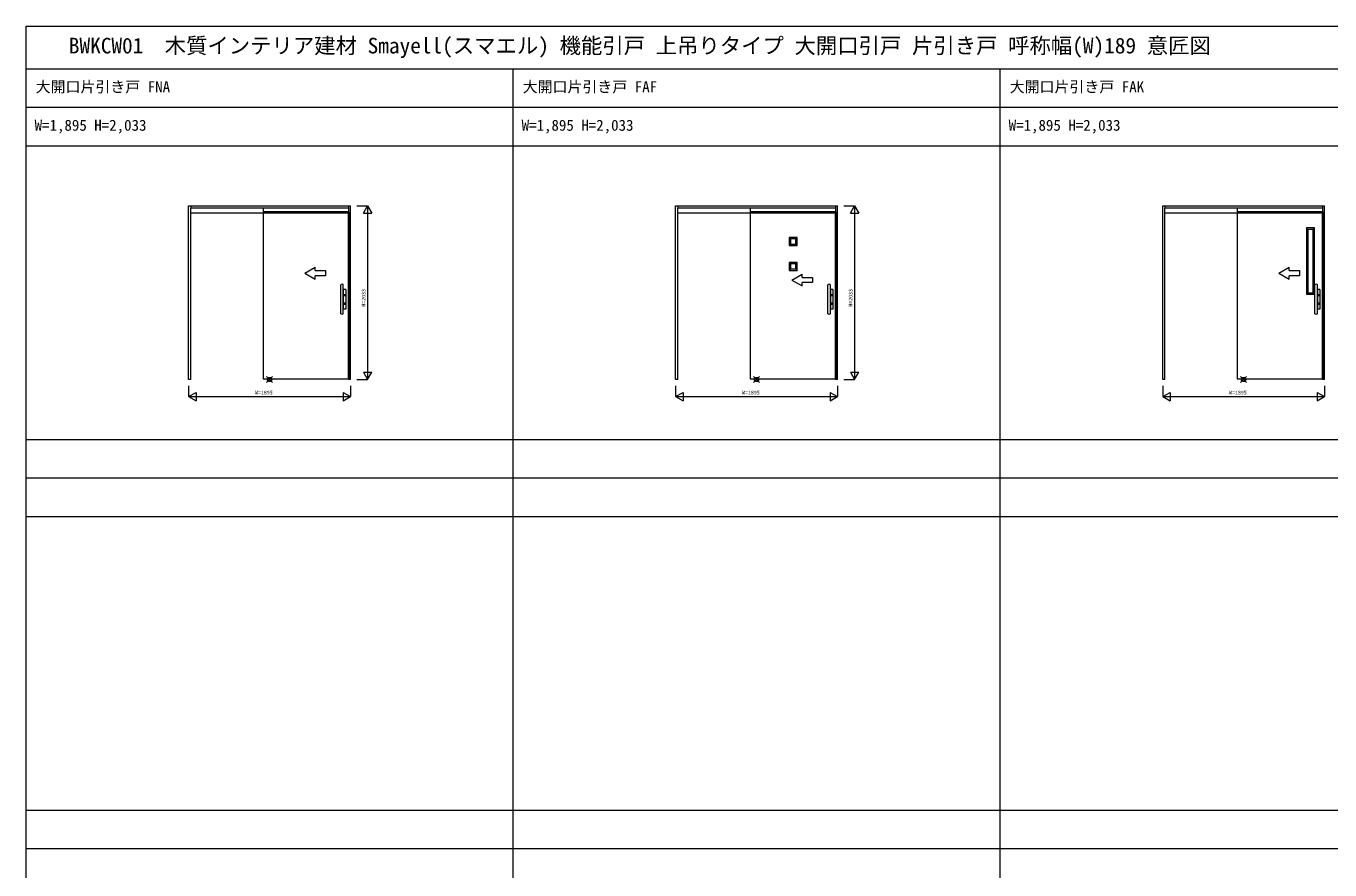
# Model space of a CAD drawing. Units: millimetres, scale not verified. Extents: x -14341 to 14341, y -10000 to 10000.
# Drawn here: x -14341 to 919, y 130 to 10000 of the extents above; entities that cross this region are included whole.
import ezdxf
from ezdxf.enums import TextEntityAlignment as Align

# ---------------------------------------------------------------- set-up
doc = ezdxf.new("R2010")
doc.units = ezdxf.units.MM
doc.header["$LTSCALE"] = 50
doc.linetypes.add('USER2', pattern=[4, 3, -1])
doc.layers.add('0-0_0', color=7, linetype='Continuous')
for name, color, linetype, lineweight in [('0-1_YKK_F1', 7, 'Continuous', 18), ('0-2_YKK_A1', 4, 'Continuous', 18), ('0-3_YKK_N1', 2, 'Continuous', 18), ('0-6_YKK_IN', 1, 'Continuous', 18)]:
    doc.layers.add(name, color=color, linetype=linetype, lineweight=lineweight)
doc.styles.add('ＭＳ ゴシック', font='')
doc.styles.get('ＭＳ ゴシック').set_extended_font_data('MS Gothic')

msp = doc.modelspace()

# ---------------------------------------------------------------- linework, layer by layer
at = {"layer": '0-1_YKK_F1'}
for p, q in [((-14340.51, 10000), (14340.51, 10000)), ((-14340.51, -10000), (-14340.51, 10000)), ((-14340.51, 9500), (14159.49, 9500)), ((-8640.51, -10000), (-8640.51, 9500)), ((-2940.51, -10000), (-2940.51, 9500)), ((-14340.51, 9050), (14159.49, 9050)), ((-14340.51, 8600), (14159.49, 8600)), ((-14340.51, 5165), (14159.49, 5165)), ((-14340.51, 4715), (14159.49, 4715)), ((-14340.51, 4265), (14159.49, 4265)), ((-14340.51, 830), (14159.49, 830)), ((-14340.51, 380), (14159.49, 380))]:
    msp.add_line(p, q, dxfattribs=at)
at = {"layer": '0-2_YKK_A1'}
for p, q in [((-12438.01, 7899), (-10543.01, 7899)), ((-12438.01, 5866), (-12438.01, 7899)), ((-12414.01, 7899), (-12414.01, 7869)), ((-12414.01, 7875), (-10567.01, 7875)), ((-12414.01, 5870), (-12414.01, 7869)), ((-12414.01, 7817.3), (-10567.01, 7817.3)), ((-11567.01, 7826.94), (-11567.01, 5874.94)), ((-10567.01, 7899), (-10567.01, 7827)), ((-10567.01, 5871), (-10567.01, 7827)), ((-10543.01, 5866), (-10543.01, 7899)), ((-6738.01, 7899), (-4843.01, 7899)), ((-6738.01, 5866), (-6738.01, 7899)), ((-6714.01, 7899), (-6714.01, 7869)), ((-6714.01, 7875), (-4867.01, 7875)), ((-6714.01, 5870), (-6714.01, 7869)), ((-6714.01, 7817.3), (-4867.01, 7817.3)), ((-5867.01, 7826.94), (-5867.01, 5874.94)), ((-4867.01, 7899), (-4867.01, 7827)), ((-4867.01, 5871), (-4867.01, 7827)), ((-4843.01, 5866), (-4843.01, 7899)), ((-1038.01, 7899), (856.99, 7899)), ((-1038.01, 5866), (-1038.01, 7899)), ((-1014.01, 7899), (-1014.01, 7869)), ((-1014.01, 7875), (832.99, 7875)), ((-1014.01, 5870), (-1014.01, 7869)), ((-1014.01, 7817.3), (832.99, 7817.3)), ((-167.01, 7826.94), (-167.01, 5874.94)), ((832.99, 7899), (832.99, 7827)), ((832.99, 5871), (832.99, 7827)), ((856.99, 5866), (856.99, 7899)), ((645.99, 7638.5), (645.99, 6864.5)), ((737.99, 7638.5), (645.99, 7638.5)), ((661.99, 7622.5), (645.99, 7638.5)), ((721.99, 7622.5), (737.99, 7638.5)), ((-5409.26, 7527), (-5409.26, 7435)), ((-5317.26, 7527), (-5409.26, 7527)), ((-5393.26, 7511), (-5409.26, 7527)), ((-5393.26, 7511), (-5393.26, 7451)), ((-5333.26, 7511), (-5393.26, 7511)), ((-5333.26, 7511), (-5317.26, 7527)), ((661.99, 7622.5), (661.99, 6880.5)), ((721.99, 7622.5), (661.99, 7622.5)), ((-5393.26, 7451), (-5409.26, 7435)), ((-5333.26, 7451), (-5317.26, 7435)), ((-11076.51, 7109.41), (-10956.51, 7178.69)), ((-10956.51, 7139.41), (-10956.51, 7178.69)), ((-5409.26, 7235), (-5409.26, 7143)), ((-5317.26, 7235), (-5409.26, 7235)), ((-5393.26, 7219), (-5409.26, 7235)), ((-5393.26, 7219), (-5393.26, 7159)), ((-5333.26, 7219), (-5393.26, 7219)), ((-5333.26, 7219), (-5317.26, 7235)), ((323.49, 7109.41), (443.49, 7178.69)), ((443.49, 7139.41), (443.49, 7178.69)), ((-11076.51, 7109.41), (-10956.51, 7040.13)), ((-10956.51, 7040.13), (-10956.51, 7079.41)), ((-5393.26, 7159), (-5409.26, 7143)), ((-5376.51, 7029.41), (-5256.51, 7098.69)), ((-5376.51, 7029.41), (-5256.51, 6960.13)), ((-5333.26, 7159), (-5317.26, 7143)), ((-5256.51, 7059.41), (-5256.51, 7098.69)), ((323.49, 7109.41), (443.49, 7040.13)), ((443.49, 7040.13), (443.49, 7079.41)), ((-10655.51, 6634.54), (-10655.51, 6974.26)), ((-10627.51, 6634.54), (-10627.51, 6974.26)), ((-10627.51, 6918.9), (-10627.51, 6861.15)), ((-10598.01, 6919.4), (-10627.01, 6919.4)), ((-10597.51, 6918.9), (-10597.51, 6689.9)), ((-5256.51, 6960.13), (-5256.51, 6999.41)), ((-4955.51, 6634.54), (-4955.51, 6974.26)), ((-4927.51, 6634.54), (-4927.51, 6974.26)), ((-4927.51, 6918.9), (-4927.51, 6861.15)), ((-4898.01, 6919.4), (-4927.01, 6919.4)), ((-4897.51, 6918.9), (-4897.51, 6689.9)), ((661.99, 6880.5), (645.99, 6864.5)), ((721.99, 6880.5), (737.99, 6864.5)), ((744.49, 6634.54), (744.49, 6974.26)), ((772.49, 6634.54), (772.49, 6974.26)), ((772.49, 6918.9), (772.49, 6861.15)), ((801.99, 6919.4), (772.99, 6919.4)), ((802.49, 6918.9), (802.49, 6689.9)), ((-10627.51, 6861.15), (-10597.51, 6861.15)), ((-10627.51, 6847.65), (-10627.51, 6761.15)), ((-10627.51, 6847.65), (-10597.51, 6847.65)), ((-10627.51, 6761.15), (-10597.51, 6761.15)), ((-10627.51, 6747.65), (-10627.51, 6689.9)), ((-10627.51, 6747.65), (-10597.51, 6747.65)), ((-4927.51, 6861.15), (-4897.51, 6861.15)), ((-4927.51, 6847.65), (-4927.51, 6761.15)), ((-4927.51, 6847.65), (-4897.51, 6847.65)), ((-4927.51, 6761.15), (-4897.51, 6761.15)), ((-4927.51, 6747.65), (-4927.51, 6689.9)), ((-4927.51, 6747.65), (-4897.51, 6747.65)), ((772.49, 6861.15), (802.49, 6861.15)), ((772.49, 6847.65), (772.49, 6761.15)), ((772.49, 6847.65), (802.49, 6847.65)), ((772.49, 6761.15), (802.49, 6761.15)), ((772.49, 6747.65), (772.49, 6689.9)), ((772.49, 6747.65), (802.49, 6747.65)), ((-10598.01, 6689.4), (-10627.01, 6689.4)), ((-4898.01, 6689.4), (-4927.01, 6689.4)), ((801.99, 6689.4), (772.99, 6689.4)), ((-12414.01, 5866), (-12438.01, 5866)), ((-12414.01, 5866), (-12414.01, 5870)), ((-11567.01, 5874.94), (-10559.51, 5875)), ((-10567.01, 5866), (-10567.01, 5871)), ((-10543.01, 5866), (-10567.01, 5866)), ((-6714.01, 5866), (-6738.01, 5866)), ((-6714.01, 5866), (-6714.01, 5870)), ((-5867.01, 5875), (-4859.51, 5875)), ((-4867.01, 5866), (-4867.01, 5871)), ((-4843.01, 5866), (-4867.01, 5866)), ((-1014.01, 5866), (-1038.01, 5866)), ((-1014.01, 5866), (-1014.01, 5870)), ((-167.01, 5875), (840.49, 5875)), ((832.99, 5866), (832.99, 5871)), ((856.99, 5866), (832.99, 5866))]:
    msp.add_line(p, q, dxfattribs=at)
at = {"layer": '0-2_YKK_A1', "linetype": 'USER2'}
for p, q in [((-11567.01, 7875), (-11567.01, 7827)), ((-5867.01, 7874.94), (-5867.01, 7826.94)), ((-167.01, 7874.94), (-167.01, 7826.94))]:
    msp.add_line(p, q, dxfattribs=at)
at = {"layer": '0-2_YKK_A1'}
for points in [[(-10559.51, 5875), (-10559.51, 7827), (-11567.01, 7827)], [(-4859.51, 5875), (-4859.51, 7827), (-5867.01, 7827)], [(840.49, 5875), (840.49, 7827), (-167.01, 7827)], [(645.99, 6864.5), (737.99, 6864.5), (737.99, 7638.5)], [(-5409.26, 7435), (-5317.26, 7435), (-5317.26, 7527)], [(-5393.26, 7451), (-5333.26, 7451), (-5333.26, 7511)], [(661.99, 6880.5), (721.99, 6880.5), (721.99, 7622.5)], [(-5409.26, 7143), (-5317.26, 7143), (-5317.26, 7235)], [(-5393.26, 7159), (-5333.26, 7159), (-5333.26, 7219)], [(-10956.51, 7139.41), (-10836.51, 7139.41), (-10836.51, 7079.41), (-10956.51, 7079.41)], [(-5256.51, 7059.41), (-5136.51, 7059.41), (-5136.51, 6999.41), (-5256.51, 6999.41)], [(443.49, 7139.41), (563.49, 7139.41), (563.49, 7079.41), (443.49, 7079.41)]]:
    msp.add_lwpolyline(points, dxfattribs=at)
for centre, radius, start, end in [((-10653.51, 6974.26), 2, 119.32717, 180), ((-10641.51, 6952.9), 26.5, 60.67283, 119.32717), ((-10629.51, 6974.26), 2, 0, 60.67283), ((-10627.01, 6918.9), 0.5, 90, 180), ((-10598.01, 6918.9), 0.5, 0, 90), ((-4953.51, 6974.26), 2, 119.32717, 180), ((-4941.51, 6952.9), 26.5, 60.67283, 119.32717), ((-4929.51, 6974.26), 2, 0, 60.67283), ((-4927.01, 6918.9), 0.5, 90, 180), ((-4898.01, 6918.9), 0.5, 0, 90), ((746.49, 6974.26), 2, 119.32717, 180), ((758.49, 6952.9), 26.5, 60.67283, 119.32717), ((770.49, 6974.26), 2, 0, 60.67283), ((772.99, 6918.9), 0.5, 90, 180), ((801.99, 6918.9), 0.5, 0, 90), ((-10653.51, 6634.54), 2, 180, 240.67283), ((-10641.51, 6655.9), 26.5, 240.67283, 299.32717), ((-10629.51, 6634.54), 2, 299.32717, 0), ((-10627.01, 6689.9), 0.5, 180, 270), ((-10598.01, 6689.9), 0.5, 270, 0), ((-4953.51, 6634.54), 2, 180, 240.67283), ((-4941.51, 6655.9), 26.5, 240.67283, 299.32717), ((-4929.51, 6634.54), 2, 299.32717, 0), ((-4927.01, 6689.9), 0.5, 180, 270), ((-4898.01, 6689.9), 0.5, 270, 0), ((746.49, 6634.54), 2, 180, 240.67283), ((758.49, 6655.9), 26.5, 240.67283, 299.32717), ((770.49, 6634.54), 2, 299.32717, 0), ((772.99, 6689.9), 0.5, 180, 270), ((801.99, 6689.9), 0.5, 270, 0)]:
    msp.add_arc(centre, radius, start, end, dxfattribs=at)
at = {"layer": '0-3_YKK_N1'}
for p, q in [((-10468.01, 7899), (-10343.01, 7899)), ((-10393.01, 7812.4), (-10293.01, 7812.4)), ((-10343.01, 7899), (-10343.01, 5866)), ((-4768.01, 7899), (-4643.01, 7899)), ((-4693.01, 7812.4), (-4593.01, 7812.4)), ((-4643.01, 7899), (-4643.01, 5866)), ((-10393.01, 5952.6), (-10293.01, 5952.6)), ((-4693.01, 5952.6), (-4593.01, 5952.6)), ((-10468.01, 5866), (-10343.01, 5866)), ((-4768.01, 5866), (-4643.01, 5866)), ((-12438.01, 5666), (-12351.41, 5716)), ((-12438.01, 5666), (-12351.41, 5616)), ((-12351.41, 5716), (-12351.41, 5616)), ((-10629.61, 5716), (-10543.01, 5666)), ((-10543.01, 5791), (-10543.01, 5666)), ((-6738.01, 5666), (-6651.41, 5716)), ((-6738.01, 5666), (-6651.41, 5616)), ((-6651.41, 5716), (-6651.41, 5616)), ((-4929.61, 5716), (-4843.01, 5666)), ((-4843.01, 5791), (-4843.01, 5666)), ((-1038.01, 5666), (-951.41, 5716)), ((-1038.01, 5666), (-951.41, 5616)), ((-951.41, 5716), (-951.41, 5616)), ((770.39, 5716), (856.99, 5666)), ((856.99, 5791), (856.99, 5666))]:
    msp.add_line(p, q, dxfattribs=at)
for points in [[(-10393.01, 7812.4), (-10343.01, 7899), (-10293.01, 7812.4)], [(-4693.01, 7812.4), (-4643.01, 7899), (-4593.01, 7812.4)], [(-10393.01, 5952.6), (-10343.01, 5866), (-10293.01, 5952.6)], [(-4693.01, 5952.6), (-4643.01, 5866), (-4593.01, 5952.6)], [(-12438.01, 5791), (-12438.01, 5666), (-10543.01, 5666)], [(-10629.61, 5716), (-10629.61, 5616), (-10543.01, 5666)], [(-6738.01, 5791), (-6738.01, 5666), (-4843.01, 5666)], [(-4929.61, 5716), (-4929.61, 5616), (-4843.01, 5666)], [(-1038.01, 5791), (-1038.01, 5666), (856.99, 5666)], [(770.39, 5716), (770.39, 5616), (856.99, 5666)]]:
    msp.add_lwpolyline(points, dxfattribs=at)
at = {"layer": '0-6_YKK_IN'}
for p, q in [((-11525.86, 5830.64), (-11455.15, 5901.36)), ((-11525.86, 5901.36), (-11455.15, 5830.64)), ((-5825.86, 5830.64), (-5755.15, 5901.36)), ((-5825.86, 5901.36), (-5755.15, 5830.64)), ((-125.86, 5830.64), (-55.15, 5901.36)), ((-125.86, 5901.36), (-55.15, 5830.64))]:
    msp.add_line(p, q, dxfattribs=at)
for centre in [(-11490.51, 5866), (-5790.51, 5866), (-90.51, 5866)]:
    msp.add_circle(centre, 25, dxfattribs=at)

# ---------------------------------------------------------------- texts
at = {"layer": '0-0_0', "style": 'ＭＳ ゴシック'}
for s, height, p in [('BWKCW01  木質インテリア建材 Smayell(スマエル) 機能引戸 上吊りタイプ 大開口引戸 片引き戸 呼称幅(W)189 意匠図', 183.3, (-13840.51, 9625)), ('大開口片引き戸 FNA', 128.3, (-14228.84, 9187.5)), ('大開口片引き戸 FAF', 128.3, (-8528.84, 9187.5)), ('大開口片引き戸 FAK', 128.3, (-2828.84, 9187.5)), ('W=1,895 H=2,033', 128.3, (-14240.51, 8737.5)), ('W=1,895 H=2,033', 128.3, (-8540.51, 8737.5)), ('W=1,895 H=2,033', 128.3, (-2840.51, 8737.5))]:
    msp.add_text(s, height=height, dxfattribs=at).set_placement(p, align=Align.BOTTOM_LEFT)
at = {"layer": '0-3_YKK_N1', "color": 7, "style": 'ＭＳ ゴシック'}
for p in [(-10355.01, 6717.5), (-4655.01, 6717.5)]:
    msp.add_text('H=2033', height=43.99, rotation=90, dxfattribs=at).set_placement(p, align=Align.BOTTOM_LEFT)
for p in [(-11660.51, 5678), (-5960.51, 5678), (-260.51, 5678)]:
    msp.add_text('W=1895', height=43.99, dxfattribs=at).set_placement(p, align=Align.BOTTOM_LEFT)

doc.saveas('drawing.dxf')
